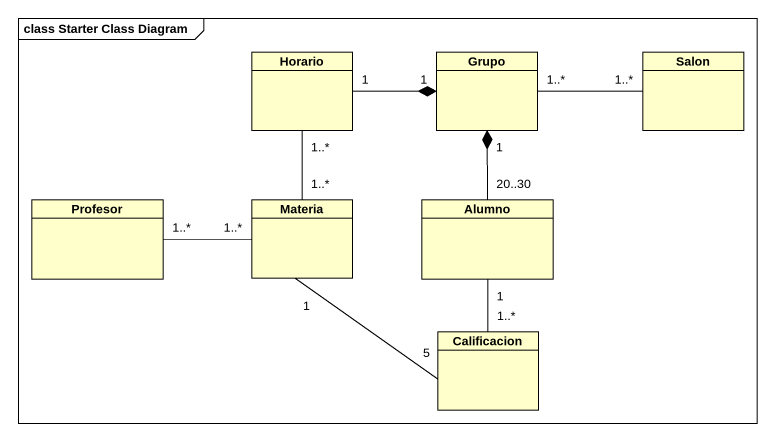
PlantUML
@startuml
mainframe class Starter Class Diagram
hide circle
hide empty members
class Horario
class Grupo
class Salon
class Profesor
class Materia
class Alumno
class Calificacion
Horario "1" -right-* "1" Grupo
Grupo "1..*" -right- "1..*" Salon
Profesor "1..*" -right- "1..*" Materia
Materia "1..*" -up- "1..*" Horario
Alumno "20..30" -up-* "1" Grupo
Alumno "1" -- "1..*" Calificacion
Calificacion "5" -up- "1" Materia
@enduml
